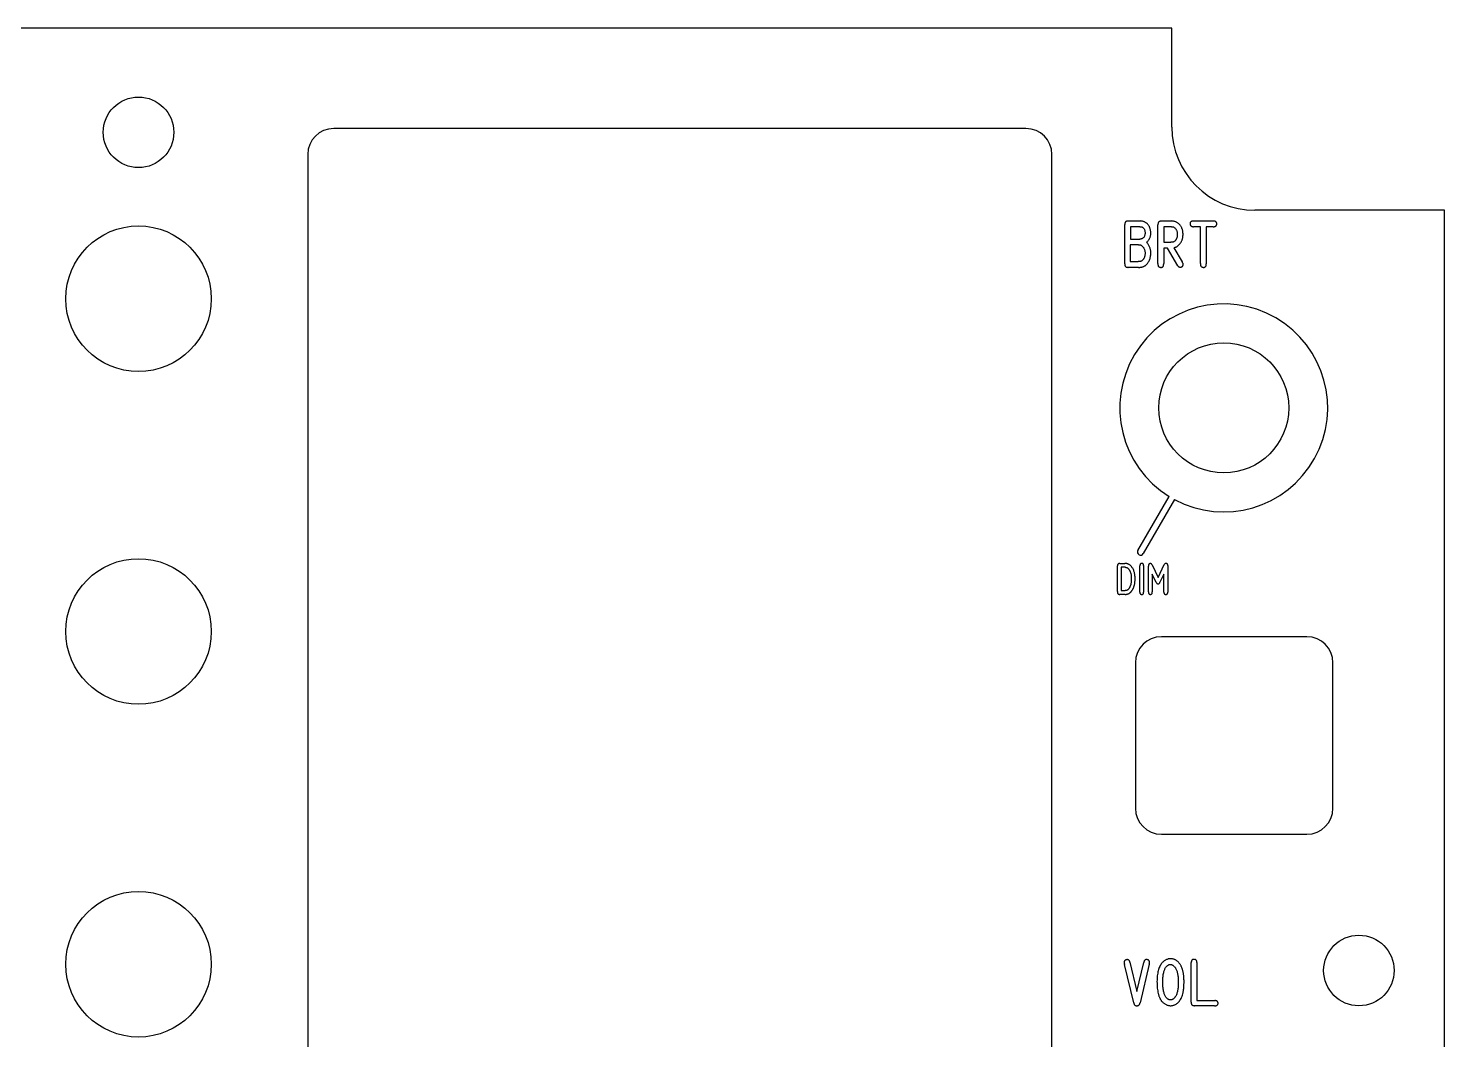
# Model space of a CAD drawing. Header units: inches. Extents: x -3.41 to 3.41, y 2.1 to 7.17.
# Drawn here: x 0 to 3.406, y 4.743 to 7.174 of the extents above; entities that cross this region are included whole.
import ezdxf

# ---------------------------------------------------------------- set-up
doc = ezdxf.new("R2010")
doc.units = ezdxf.units.IN
doc.header["$MEASUREMENT"] = 0

msp = doc.modelspace()

# ---------------------------------------------------------------- linework, layer by layer
at = {"color": 1, "linetype": 'Continuous', "lineweight": 25}
for p, q in [((2.75, 7.1744), (-2.75, 7.1744)), ((2.75, 6.9369), (2.75, 7.1744)), ((2.3993, 6.9336), (0.7345, 6.9336)), ((0.672, 6.8711), (0.672, 2.9677)), ((2.4618, 2.9677), (2.4618, 6.8711)), ((2.6453, 6.7113), (2.6743, 6.7113)), ((2.7263, 6.7113), (2.7484, 6.7113)), ((2.8031, 6.7113), (2.8499, 6.7113)), ((3.4062, 6.7369), (2.95, 6.7369)), ((3.4062, 2.6744), (3.4062, 6.7369)), ((2.6371, 6.6085), (2.6371, 6.7028)), ((2.6731, 6.6975), (2.6509, 6.6975)), ((2.6509, 6.6975), (2.6509, 6.6678)), ((2.7168, 6.6094), (2.7168, 6.7016)), ((2.7305, 6.6975), (2.7305, 6.66)), ((2.7489, 6.6975), (2.7305, 6.6975)), ((2.8191, 6.6975), (2.8024, 6.6975)), ((2.8191, 6.6091), (2.8191, 6.6975)), ((2.8329, 6.6975), (2.8329, 6.6082)), ((2.8495, 6.6975), (2.8329, 6.6975)), ((2.6703, 6.654), (2.65, 6.654)), ((2.65, 6.654), (2.65, 6.6135)), ((2.6509, 6.6678), (2.6733, 6.6678)), ((2.6901, 6.6603), (2.6894, 6.6602)), ((2.6902, 6.6603), (2.6901, 6.6603)), ((2.7305, 6.66), (2.7479, 6.66)), ((2.7305, 6.6463), (2.7305, 6.6088)), ((2.7397, 6.6463), (2.7305, 6.6463)), ((2.7645, 6.6036), (2.7397, 6.6463)), ((2.7564, 6.6473), (2.7551, 6.6469)), ((2.7551, 6.6469), (2.7747, 6.6129)), ((2.65, 6.6135), (2.6691, 6.6135)), ((2.7747, 6.6129), (2.7752, 6.6121)), ((2.6701, 6.5997), (2.6453, 6.5997)), ((2.6685, 5.9192), (2.7435, 6.0491)), ((2.7565, 6.0416), (2.6815, 5.9117)), ((2.6194, 5.8203), (2.6194, 5.8821)), ((2.6251, 5.8879), (2.6374, 5.8879)), ((2.6286, 5.8787), (2.6286, 5.8227)), ((2.6376, 5.8787), (2.6286, 5.8787)), ((2.6733, 5.8186), (2.6733, 5.8825)), ((2.6823, 5.8829), (2.6823, 5.8186)), ((2.6939, 5.8196), (2.6939, 5.8818)), ((2.7024, 5.8848), (2.7172, 5.8543)), ((2.7031, 5.8623), (2.7031, 5.8194)), ((2.7128, 5.842), (2.7031, 5.8623)), ((2.7172, 5.8543), (2.7318, 5.8853)), ((2.7311, 5.8623), (2.7216, 5.8426)), ((2.7311, 5.8191), (2.7311, 5.8623)), ((2.7403, 5.883), (2.7403, 5.8186)), ((2.6376, 5.8135), (2.6249, 5.8135)), ((2.6286, 5.8227), (2.6375, 5.8227)), ((3.075, 5.7119), (2.725, 5.7119)), ((2.6625, 5.6494), (2.6625, 5.2994)), ((3.1375, 5.2994), (3.1375, 5.6494)), ((2.725, 5.2369), (3.075, 5.2369)), ((2.6583, 4.8315), (2.6362, 4.9242)), ((2.6491, 4.9295), (2.6658, 4.859)), ((2.6658, 4.859), (2.6826, 4.929)), ((2.6957, 4.925), (2.6737, 4.832)), ((2.7471, 4.9378), (2.7471, 4.9378)), ((2.7968, 4.833), (2.7968, 4.9288)), ((2.8103, 4.9288), (2.8103, 4.8369)), ((2.8103, 4.8369), (2.8535, 4.8369)), ((2.8527, 4.8247), (2.8049, 4.8247))]:
    msp.add_line(p, q, dxfattribs=at)
for centre, radius in [((0.265, 6.9244), 0.0848), ((0.265, 6.5244), 0.175), ((2.875, 6.2619), 0.1563), ((0.265, 5.7244), 0.175), ((0.265, 4.9244), 0.175), ((3.2, 4.9094), 0.0848)]:
    msp.add_circle(centre, radius, dxfattribs=at)
for centre, radius, start, end in [((0.7345, 6.8711), 0.0625, 90, 180), ((2.3993, 6.8711), 0.0625, 0, 90), ((2.95, 6.9369), 0.2, 180, 270), ((2.875, 6.2619), 0.25, 241.7189, 238.2811), ((2.75, 6.0454), 0.0075, 149.1405, 150), ((2.75, 6.0454), 0.0075, 330, 330.8595), ((2.675, 5.9155), 0.0075, 150, 330), ((2.725, 5.6494), 0.0625, 90, 180), ((3.075, 5.6494), 0.0625, 0, 90), ((2.725, 5.2994), 0.0625, 180, 270), ((3.075, 5.2994), 0.0625, 270, 0)]:
    msp.add_arc(centre, radius, start, end, dxfattribs=at)
for points, knots in [([(2.6453, 6.7113), (2.6446, 6.7112), (2.6433, 6.7112), (2.6415, 6.7108), (2.64, 6.7102), (2.6389, 6.7093), (2.638, 6.7081), (2.6375, 6.7066), (2.6371, 6.7048), (2.6371, 6.7035), (2.6371, 6.7028)], [0, 0, 0, 0, 0.153418, 0.28694, 0.399948, 0.500488, 0.60033, 0.713654, 0.846476, 1, 1, 1, 1]), ([(2.6995, 6.6827), (2.6994, 6.6837), (2.6993, 6.6857), (2.699, 6.6886), (2.6984, 6.6914), (2.6976, 6.694), (2.6966, 6.6965), (2.6954, 6.6988), (2.6939, 6.701), (2.6923, 6.7031), (2.6905, 6.7049), (2.6885, 6.7065), (2.6865, 6.7079), (2.6843, 6.7091), (2.682, 6.71), (2.6795, 6.7107), (2.677, 6.7111), (2.6752, 6.7112), (2.6743, 6.7113)], [0, 0, 0, 0, 0.071163, 0.139888, 0.206201, 0.270907, 0.333896, 0.395916, 0.457578, 0.519949, 0.581539, 0.64133, 0.699496, 0.75794, 0.816356, 0.875859, 0.936805, 1, 1, 1, 1]), ([(2.7263, 6.7113), (2.7255, 6.7112), (2.7239, 6.7112), (2.7218, 6.7107), (2.72, 6.71), (2.7186, 6.709), (2.7176, 6.7076), (2.717, 6.7059), (2.7167, 6.7039), (2.7167, 6.7024), (2.7168, 6.7016)], [0, 0, 0, 0, 0.156431, 0.290091, 0.40676, 0.5099, 0.612128, 0.722875, 0.85092, 1, 1, 1, 1]), ([(2.7771, 6.679), (2.777, 6.6801), (2.777, 6.6824), (2.7765, 6.6858), (2.7759, 6.689), (2.7749, 6.692), (2.7738, 6.6949), (2.7724, 6.6975), (2.7709, 6.7), (2.769, 6.7023), (2.767, 6.7043), (2.7648, 6.7061), (2.7624, 6.7077), (2.7599, 6.7089), (2.7572, 6.71), (2.7544, 6.7106), (2.7515, 6.7111), (2.7495, 6.7112), (2.7484, 6.7113)], [0, 0, 0, 0, 0.073364, 0.143215, 0.210348, 0.275297, 0.338397, 0.400135, 0.461113, 0.521785, 0.581765, 0.640635, 0.698268, 0.75618, 0.814631, 0.874158, 0.93613, 1, 1, 1, 1]), ([(2.8031, 6.7113), (2.8023, 6.7112), (2.801, 6.7112), (2.7991, 6.7109), (2.7975, 6.7104), (2.7962, 6.7097), (2.7952, 6.7087), (2.7945, 6.7076), (2.7941, 6.7062), (2.794, 6.7052), (2.794, 6.7046)], [0, 0, 0, 0, 0.167323, 0.313121, 0.442287, 0.556528, 0.662167, 0.766597, 0.876726, 1, 1, 1, 1]), ([(2.8581, 6.7041), (2.858, 6.7047), (2.858, 6.7057), (2.8576, 6.7072), (2.8569, 6.7085), (2.856, 6.7095), (2.8548, 6.7103), (2.8534, 6.7108), (2.8517, 6.7112), (2.8505, 6.7112), (2.8499, 6.7113)], [0, 0, 0, 0, 0.135496, 0.255088, 0.36798, 0.476022, 0.587258, 0.709321, 0.845141, 1, 1, 1, 1]), ([(2.6731, 6.6975), (2.6737, 6.6975), (2.6746, 6.6975), (2.6759, 6.6974), (2.6771, 6.6972), (2.6783, 6.697), (2.6798, 6.6963), (2.6807, 6.6955), (2.6812, 6.695)], [0, 0, 0, 0, 0.175434, 0.326485, 0.459201, 0.570988, 0.779712, 1, 1, 1, 1]), ([(2.6812, 6.695), (2.6819, 6.6942), (2.6833, 6.6926), (2.6847, 6.6896), (2.6855, 6.6863), (2.6857, 6.6839), (2.6857, 6.6827)], [0, 0, 0, 0, 0.237393, 0.476907, 0.729232, 1, 1, 1, 1]), ([(2.6857, 6.6827), (2.6857, 6.6815), (2.6856, 6.6792), (2.6847, 6.676), (2.6834, 6.673), (2.682, 6.6714), (2.6814, 6.6706)], [0, 0, 0, 0, 0.272613, 0.524648, 0.762792, 1, 1, 1, 1]), ([(2.6902, 6.6603), (2.691, 6.6611), (2.6925, 6.6626), (2.6944, 6.6651), (2.696, 6.6678), (2.6973, 6.6705), (2.6983, 6.6734), (2.699, 6.6764), (2.6995, 6.6795), (2.6995, 6.6817), (2.6995, 6.6827)], [0, 0, 0, 0, 0.130448, 0.255249, 0.378267, 0.498696, 0.620432, 0.744204, 0.869703, 1, 1, 1, 1]), ([(2.7489, 6.6975), (2.7497, 6.6975), (2.7511, 6.6975), (2.753, 6.6972), (2.7546, 6.6967), (2.7555, 6.6961), (2.7559, 6.6958)], [0, 0, 0, 0, 0.315693, 0.564506, 0.780447, 1, 1, 1, 1]), ([(2.7559, 6.6958), (2.7565, 6.6953), (2.7576, 6.6945), (2.759, 6.6928), (2.7603, 6.6909), (2.7614, 6.6888), (2.7622, 6.6865), (2.7629, 6.684), (2.7632, 6.6814), (2.7633, 6.6797), (2.7633, 6.6788)], [0, 0, 0, 0, 0.10957, 0.222415, 0.338815, 0.463179, 0.592338, 0.724167, 0.859489, 1, 1, 1, 1]), ([(2.7564, 6.6473), (2.7572, 6.6475), (2.7586, 6.6479), (2.7607, 6.6489), (2.7628, 6.6499), (2.7646, 6.6513), (2.7664, 6.6528), (2.7681, 6.6545), (2.7697, 6.6563), (2.7712, 6.6584), (2.7725, 6.6606), (2.7737, 6.663), (2.7747, 6.6654), (2.7755, 6.6679), (2.7762, 6.6705), (2.7767, 6.6733), (2.7769, 6.6761), (2.777, 6.678), (2.7771, 6.679)], [0, 0, 0, 0, 0.056877, 0.113653, 0.169591, 0.225836, 0.283188, 0.342391, 0.402654, 0.465709, 0.529811, 0.594269, 0.658351, 0.723787, 0.790363, 0.858403, 0.928146, 1, 1, 1, 1]), ([(2.7633, 6.6788), (2.7633, 6.6781), (2.7632, 6.6766), (2.763, 6.6745), (2.7626, 6.6724), (2.762, 6.6704), (2.7612, 6.6685), (2.7603, 6.6668), (2.7592, 6.6651), (2.7584, 6.6642), (2.758, 6.6637)], [0, 0, 0, 0, 0.134755, 0.265779, 0.394316, 0.520715, 0.644887, 0.765328, 0.883503, 1, 1, 1, 1]), ([(2.794, 6.7046), (2.7941, 6.7041), (2.7941, 6.703), (2.7945, 6.7015), (2.7952, 6.7003), (2.7961, 6.6993), (2.7973, 6.6984), (2.7988, 6.6979), (2.8005, 6.6975), (2.8017, 6.6975), (2.8024, 6.6975)], [0, 0, 0, 0, 0.133678, 0.251666, 0.363043, 0.470938, 0.583364, 0.705585, 0.843366, 1, 1, 1, 1]), ([(2.8495, 6.6975), (2.8502, 6.6975), (2.8514, 6.6975), (2.8532, 6.6979), (2.8547, 6.6984), (2.8559, 6.6991), (2.8569, 6.7001), (2.8576, 6.7012), (2.858, 6.7026), (2.858, 6.7036), (2.8581, 6.7041)], [0, 0, 0, 0, 0.162898, 0.306747, 0.431731, 0.546375, 0.653434, 0.760997, 0.873616, 1, 1, 1, 1]), ([(2.6703, 6.654), (2.6711, 6.654), (2.6726, 6.654), (2.6747, 6.6536), (2.6766, 6.6529), (2.6776, 6.6521), (2.6782, 6.6517)], [0, 0, 0, 0, 0.291508, 0.531713, 0.755971, 1, 1, 1, 1]), ([(2.6814, 6.6706), (2.6809, 6.6701), (2.68, 6.6692), (2.6785, 6.6685), (2.6772, 6.6681), (2.6761, 6.6679), (2.6748, 6.6678), (2.6738, 6.6678), (2.6733, 6.6678)], [0, 0, 0, 0, 0.226234, 0.43689, 0.548505, 0.679826, 0.829202, 1, 1, 1, 1]), ([(2.6782, 6.6517), (2.6787, 6.6512), (2.6799, 6.6502), (2.6813, 6.6484), (2.6826, 6.6463), (2.6837, 6.6441), (2.6846, 6.6416), (2.6852, 6.6391), (2.6856, 6.6364), (2.6857, 6.6346), (2.6857, 6.6337)], [0, 0, 0, 0, 0.110985, 0.225017, 0.343859, 0.469068, 0.598464, 0.729299, 0.863442, 1, 1, 1, 1]), ([(2.6995, 6.634), (2.6995, 6.6353), (2.6994, 6.6377), (2.699, 6.6412), (2.6983, 6.6446), (2.6972, 6.6478), (2.6958, 6.6509), (2.694, 6.654), (2.6919, 6.6572), (2.6903, 6.6592), (2.6894, 6.6602)], [0, 0, 0, 0, 0.1284444, 0.2518473, 0.3711204, 0.4875672, 0.6051358, 0.72917, 0.8605817, 1, 1, 1, 1]), ([(2.758, 6.6637), (2.7574, 6.6631), (2.7562, 6.6619), (2.7544, 6.6609), (2.7528, 6.6604), (2.7513, 6.6602), (2.7497, 6.6601), (2.7485, 6.6601), (2.7479, 6.66)], [0, 0, 0, 0, 0.230509, 0.443768, 0.55582, 0.68667, 0.83376, 1, 1, 1, 1]), ([(2.6371, 6.6085), (2.6371, 6.6078), (2.6371, 6.6064), (2.6373, 6.6044), (2.6378, 6.6028), (2.6387, 6.6016), (2.6399, 6.6007), (2.6414, 6.6001), (2.6433, 6.5998), (2.6446, 6.5997), (2.6453, 6.5997)], [0, 0, 0, 0, 0.158927, 0.292508, 0.407271, 0.50605, 0.604069, 0.715862, 0.847228, 1, 1, 1, 1]), ([(2.6804, 6.6178), (2.68, 6.6174), (2.6794, 6.6167), (2.6783, 6.6157), (2.6772, 6.615), (2.6759, 6.6144), (2.6745, 6.614), (2.6729, 6.6137), (2.6711, 6.6135), (2.6698, 6.6135), (2.6691, 6.6135)], [0, 0, 0, 0, 0.119314, 0.231886, 0.340904, 0.448294, 0.563467, 0.691452, 0.837305, 1, 1, 1, 1]), ([(2.6857, 6.6337), (2.6857, 6.6329), (2.6857, 6.6314), (2.6854, 6.6292), (2.685, 6.627), (2.6844, 6.625), (2.6837, 6.623), (2.6827, 6.6212), (2.6816, 6.6194), (2.6808, 6.6183), (2.6804, 6.6178)], [0, 0, 0, 0, 0.136018, 0.267184, 0.394062, 0.517734, 0.639189, 0.759476, 0.879672, 1, 1, 1, 1]), ([(2.6876, 6.6052), (2.6885, 6.606), (2.6903, 6.6076), (2.6926, 6.6105), (2.6946, 6.6137), (2.6963, 6.6173), (2.6977, 6.6212), (2.6987, 6.6253), (2.6993, 6.6296), (2.6994, 6.6325), (2.6995, 6.634)], [0, 0, 0, 0, 0.1114673, 0.2251093, 0.3437232, 0.4668182, 0.5941811, 0.7247578, 0.8595468, 1, 1, 1, 1]), ([(2.7168, 6.6094), (2.7168, 6.6089), (2.7168, 6.6079), (2.7168, 6.6065), (2.7168, 6.6054), (2.7169, 6.6043), (2.7172, 6.6032), (2.7177, 6.6026), (2.7179, 6.6022)], [0, 0, 0, 0, 0.2254367, 0.4101036, 0.5560147, 0.6601259, 0.8283186, 1, 1, 1, 1]), ([(2.7236, 6.5997), (2.7242, 6.5997), (2.7253, 6.5997), (2.7268, 6.6001), (2.728, 6.6008), (2.729, 6.6017), (2.7297, 6.603), (2.7302, 6.6046), (2.7305, 6.6066), (2.7305, 6.608), (2.7305, 6.6088)], [0, 0, 0, 0, 0.130208, 0.245678, 0.347246, 0.445679, 0.551514, 0.676036, 0.825967, 1, 1, 1, 1]), ([(2.7774, 6.607), (2.7774, 6.6073), (2.7774, 6.608), (2.7772, 6.6089), (2.7768, 6.6095), (2.7764, 6.6102), (2.7759, 6.6111), (2.7755, 6.6118), (2.7752, 6.6121)], [0, 0, 0, 0, 0.194991, 0.357306, 0.455808, 0.594531, 0.77683, 1, 1, 1, 1]), ([(2.8191, 6.6091), (2.8191, 6.6085), (2.8191, 6.6076), (2.8192, 6.6063), (2.8192, 6.6052), (2.8194, 6.6042), (2.8197, 6.6031), (2.8202, 6.6024), (2.8205, 6.6021)], [0, 0, 0, 0, 0.216061, 0.395686, 0.53897, 0.649918, 0.827594, 1, 1, 1, 1]), ([(2.8261, 6.5997), (2.8267, 6.5997), (2.8277, 6.5997), (2.8292, 6.6), (2.8304, 6.6007), (2.8314, 6.6017), (2.8321, 6.6029), (2.8326, 6.6044), (2.8329, 6.6062), (2.8329, 6.6075), (2.8329, 6.6082)], [0, 0, 0, 0, 0.130347, 0.244669, 0.350952, 0.455284, 0.568005, 0.693429, 0.835176, 1, 1, 1, 1]), ([(2.6701, 6.5997), (2.671, 6.5997), (2.6728, 6.5998), (2.6752, 6.6), (2.6775, 6.6004), (2.6797, 6.601), (2.6817, 6.6017), (2.6837, 6.6026), (2.6857, 6.6038), (2.6869, 6.6047), (2.6876, 6.6052)], [0, 0, 0, 0, 0.14329, 0.277649, 0.401785, 0.51747, 0.630937, 0.748935, 0.87129, 1, 1, 1, 1]), ([(2.7179, 6.6022), (2.7183, 6.6018), (2.719, 6.6011), (2.7203, 6.6003), (2.7219, 6.5998), (2.723, 6.5998), (2.7236, 6.5997)], [0, 0, 0, 0, 0.237756, 0.478138, 0.726722, 1, 1, 1, 1]), ([(2.7645, 6.6036), (2.7648, 6.6031), (2.7655, 6.6021), (2.7668, 6.6009), (2.7685, 6.6004), (2.7697, 6.6003), (2.7703, 6.6003)], [0, 0, 0, 0, 0.274637, 0.498417, 0.721247, 1, 1, 1, 1]), ([(2.7703, 6.6003), (2.7708, 6.6003), (2.7718, 6.6004), (2.7731, 6.6007), (2.7743, 6.6013), (2.7754, 6.602), (2.7763, 6.603), (2.7769, 6.6042), (2.7773, 6.6055), (2.7774, 6.6065), (2.7774, 6.607)], [0, 0, 0, 0, 0.136422, 0.260765, 0.383439, 0.501594, 0.620065, 0.737842, 0.863378, 1, 1, 1, 1]), ([(2.8205, 6.6021), (2.8208, 6.6017), (2.8216, 6.601), (2.8229, 6.6003), (2.8245, 6.5998), (2.8256, 6.5998), (2.8261, 6.5997)], [0, 0, 0, 0, 0.240761, 0.479221, 0.728437, 1, 1, 1, 1]), ([(2.6251, 5.8879), (2.6247, 5.8879), (2.6238, 5.8878), (2.6226, 5.8876), (2.6215, 5.8872), (2.6207, 5.8865), (2.62, 5.8857), (2.6196, 5.8846), (2.6194, 5.8834), (2.6194, 5.8825), (2.6194, 5.8821)], [0, 0, 0, 0, 0.146966, 0.277349, 0.394191, 0.502286, 0.610704, 0.725311, 0.853388, 1, 1, 1, 1]), ([(2.6528, 5.8807), (2.6523, 5.8812), (2.6513, 5.8824), (2.6495, 5.8838), (2.6478, 5.8851), (2.6459, 5.8861), (2.6439, 5.8869), (2.6418, 5.8875), (2.6396, 5.8878), (2.6381, 5.8878), (2.6374, 5.8879)], [0, 0, 0, 0, 0.131355, 0.257737, 0.38112, 0.501983, 0.622794, 0.744731, 0.870275, 1, 1, 1, 1]), ([(2.6376, 5.8787), (2.6379, 5.8787), (2.6386, 5.8787), (2.6395, 5.8786), (2.6403, 5.8785), (2.6412, 5.8783), (2.6423, 5.878), (2.643, 5.8775), (2.6434, 5.8772)], [0, 0, 0, 0, 0.166508, 0.311436, 0.443937, 0.556954, 0.772531, 1, 1, 1, 1]), ([(2.6434, 5.8772), (2.6438, 5.8769), (2.6447, 5.8763), (2.6458, 5.875), (2.6469, 5.8736), (2.6479, 5.872), (2.6489, 5.8703), (2.6498, 5.8684), (2.6506, 5.8664), (2.651, 5.865), (2.6512, 5.8643)], [0, 0, 0, 0, 0.100545, 0.207439, 0.324145, 0.450201, 0.58314, 0.718375, 0.856938, 1, 1, 1, 1]), ([(2.6512, 5.8643), (2.6515, 5.8634), (2.652, 5.8617), (2.6523, 5.8597), (2.6524, 5.8583), (2.6524, 5.8575), (2.6525, 5.8566), (2.6525, 5.8555), (2.6525, 5.8543), (2.6525, 5.8529), (2.6525, 5.8514), (2.6525, 5.8504), (2.6525, 5.8499)], [0, 0, 0, 0, 0.1934218, 0.369247, 0.4158161, 0.4712142, 0.5365508, 0.6106839, 0.6936392, 0.7865474, 0.8882968, 1, 1, 1, 1]), ([(2.6617, 5.8511), (2.6617, 5.8527), (2.6617, 5.8557), (2.6612, 5.86), (2.6606, 5.8641), (2.6597, 5.8679), (2.6584, 5.8714), (2.6569, 5.8747), (2.655, 5.8778), (2.6535, 5.8797), (2.6528, 5.8807)], [0, 0, 0, 0, 0.14806, 0.286938, 0.417196, 0.53918, 0.655973, 0.770984, 0.885171, 1, 1, 1, 1]), ([(2.6779, 5.8879), (2.6775, 5.8879), (2.6768, 5.8879), (2.6759, 5.8877), (2.675, 5.8873), (2.6744, 5.8867), (2.6738, 5.8859), (2.6735, 5.8849), (2.6733, 5.8838), (2.6733, 5.883), (2.6733, 5.8825)], [0, 0, 0, 0, 0.133193, 0.251302, 0.359721, 0.466654, 0.576878, 0.69945, 0.840923, 1, 1, 1, 1]), ([(2.6823, 5.8829), (2.6823, 5.8833), (2.6823, 5.884), (2.6821, 5.8851), (2.6817, 5.886), (2.6812, 5.8867), (2.6806, 5.8873), (2.6798, 5.8876), (2.6789, 5.8879), (2.6782, 5.8879), (2.6779, 5.8879)], [0, 0, 0, 0, 0.15643, 0.293263, 0.41466, 0.52624, 0.631691, 0.743212, 0.863665, 1, 1, 1, 1]), ([(2.6987, 5.8876), (2.6983, 5.8876), (2.6976, 5.8876), (2.6965, 5.8874), (2.6957, 5.8869), (2.695, 5.8864), (2.6945, 5.8855), (2.6941, 5.8845), (2.6939, 5.8832), (2.6939, 5.8823), (2.6939, 5.8818)], [0, 0, 0, 0, 0.136506, 0.255796, 0.361241, 0.461743, 0.567574, 0.690491, 0.832217, 1, 1, 1, 1]), ([(2.7024, 5.8848), (2.7023, 5.8851), (2.7021, 5.8856), (2.7017, 5.8862), (2.7013, 5.8867), (2.7008, 5.8872), (2.6999, 5.8876), (2.6991, 5.8876), (2.6987, 5.8876)], [0, 0, 0, 0, 0.166172, 0.312316, 0.436323, 0.54362, 0.750123, 1, 1, 1, 1]), ([(2.7358, 5.8879), (2.7354, 5.8879), (2.7346, 5.8879), (2.7334, 5.8874), (2.7324, 5.8865), (2.732, 5.8857), (2.7318, 5.8853)], [0, 0, 0, 0, 0.252116, 0.48342, 0.723785, 1, 1, 1, 1]), ([(2.7403, 5.883), (2.7403, 5.8834), (2.7403, 5.8842), (2.7401, 5.8853), (2.7398, 5.8862), (2.7394, 5.8869), (2.7387, 5.8873), (2.7379, 5.8877), (2.7369, 5.8879), (2.7362, 5.8879), (2.7358, 5.8879)], [0, 0, 0, 0, 0.163551, 0.300688, 0.41853, 0.518921, 0.616714, 0.724886, 0.852172, 1, 1, 1, 1]), ([(2.6459, 5.8265), (2.6456, 5.8262), (2.6451, 5.8255), (2.6443, 5.8247), (2.6433, 5.824), (2.6424, 5.8235), (2.6413, 5.8231), (2.6402, 5.8229), (2.6389, 5.8227), (2.6379, 5.8227), (2.6375, 5.8227)], [0, 0, 0, 0, 0.134918, 0.258714, 0.374432, 0.484082, 0.597471, 0.718818, 0.85324, 1, 1, 1, 1]), ([(2.6376, 5.8135), (2.6381, 5.8135), (2.6392, 5.8135), (2.6408, 5.8137), (2.6423, 5.814), (2.6438, 5.8144), (2.6452, 5.8149), (2.6465, 5.8155), (2.6478, 5.8163), (2.6491, 5.8171), (2.6503, 5.8181), (2.6514, 5.8192), (2.6525, 5.8204), (2.6536, 5.8218), (2.6546, 5.8233), (2.6556, 5.8249), (2.6566, 5.8266), (2.6572, 5.8278), (2.6575, 5.8284)], [0, 0, 0, 0, 0.061882, 0.121505, 0.179847, 0.236736, 0.293352, 0.349915, 0.405975, 0.462565, 0.52075, 0.580794, 0.643037, 0.708282, 0.77623, 0.847251, 0.921878, 1, 1, 1, 1]), ([(2.6521, 5.841), (2.6519, 5.8403), (2.6517, 5.8389), (2.6511, 5.8369), (2.6505, 5.8349), (2.6498, 5.8331), (2.649, 5.8313), (2.6481, 5.8296), (2.647, 5.828), (2.6463, 5.827), (2.6459, 5.8265)], [0, 0, 0, 0, 0.135114, 0.266675, 0.395077, 0.519797, 0.643182, 0.763382, 0.881938, 1, 1, 1, 1]), ([(2.6525, 5.8499), (2.6525, 5.8492), (2.6525, 5.848), (2.6525, 5.8464), (2.6525, 5.8451), (2.6525, 5.8439), (2.6524, 5.8426), (2.6522, 5.8415), (2.6521, 5.841)], [0, 0, 0, 0, 0.2237443, 0.4056502, 0.5475485, 0.6458451, 0.8121871, 1, 1, 1, 1]), ([(2.6575, 5.8284), (2.6578, 5.8293), (2.6586, 5.831), (2.6595, 5.8335), (2.6602, 5.8361), (2.6608, 5.8387), (2.6612, 5.8414), (2.6615, 5.8444), (2.6617, 5.8477), (2.6617, 5.8499), (2.6617, 5.8511)], [0, 0, 0, 0, 0.119265, 0.235758, 0.350786, 0.463248, 0.58081, 0.70929, 0.848488, 1, 1, 1, 1]), ([(2.7128, 5.842), (2.713, 5.8418), (2.7132, 5.8412), (2.7137, 5.8405), (2.7141, 5.84), (2.7145, 5.8396), (2.715, 5.8394), (2.7156, 5.8392), (2.7163, 5.8391), (2.7168, 5.8391), (2.7171, 5.8392)], [0, 0, 0, 0, 0.171013, 0.317283, 0.436062, 0.531998, 0.623506, 0.728369, 0.853079, 1, 1, 1, 1]), ([(2.7171, 5.8392), (2.7173, 5.8391), (2.7179, 5.8391), (2.7186, 5.8393), (2.7192, 5.8395), (2.7198, 5.8398), (2.7202, 5.8403), (2.7207, 5.8409), (2.7212, 5.8417), (2.7215, 5.8423), (2.7216, 5.8426)], [0, 0, 0, 0, 0.132364, 0.250538, 0.354754, 0.449102, 0.550036, 0.675667, 0.824754, 1, 1, 1, 1]), ([(2.6194, 5.8203), (2.6194, 5.8197), (2.6194, 5.8186), (2.6195, 5.8171), (2.6198, 5.8159), (2.6203, 5.8149), (2.6211, 5.8143), (2.6221, 5.8138), (2.6234, 5.8136), (2.6244, 5.8135), (2.6249, 5.8135)], [0, 0, 0, 0, 0.171721, 0.315401, 0.431549, 0.528329, 0.620886, 0.725211, 0.850495, 1, 1, 1, 1]), ([(2.6733, 5.8186), (2.6733, 5.8184), (2.6733, 5.8179), (2.6733, 5.8172), (2.6734, 5.8166), (2.6735, 5.8161), (2.6736, 5.8155), (2.6739, 5.8152), (2.674, 5.8151)], [0, 0, 0, 0, 0.210952, 0.39434, 0.543331, 0.658159, 0.837608, 1, 1, 1, 1]), ([(2.674, 5.8151), (2.6743, 5.8148), (2.6748, 5.8144), (2.6757, 5.8138), (2.6768, 5.8136), (2.6775, 5.8135), (2.6779, 5.8135)], [0, 0, 0, 0, 0.250728, 0.496964, 0.740938, 1, 1, 1, 1]), ([(2.6779, 5.8135), (2.6782, 5.8135), (2.6789, 5.8135), (2.6798, 5.8137), (2.6806, 5.8141), (2.6812, 5.8147), (2.6817, 5.8154), (2.6821, 5.8164), (2.6823, 5.8174), (2.6823, 5.8182), (2.6823, 5.8186)], [0, 0, 0, 0, 0.134442, 0.253223, 0.363196, 0.468549, 0.580293, 0.703865, 0.842851, 1, 1, 1, 1]), ([(2.6939, 5.8196), (2.6939, 5.8191), (2.6939, 5.8181), (2.6941, 5.8168), (2.6944, 5.8158), (2.6949, 5.8149), (2.6955, 5.8143), (2.6963, 5.8138), (2.6973, 5.8136), (2.6979, 5.8135), (2.6983, 5.8135)], [0, 0, 0, 0, 0.176301, 0.328264, 0.456017, 0.566227, 0.665859, 0.76863, 0.877536, 1, 1, 1, 1]), ([(2.6983, 5.8135), (2.6987, 5.8135), (2.6994, 5.8135), (2.7004, 5.8138), (2.7013, 5.8142), (2.702, 5.8149), (2.7025, 5.8157), (2.7029, 5.8168), (2.7031, 5.818), (2.7031, 5.8189), (2.7031, 5.8194)], [0, 0, 0, 0, 0.1310011, 0.2485919, 0.3549698, 0.4606265, 0.572607, 0.6973632, 0.8376829, 1, 1, 1, 1]), ([(2.7311, 5.8191), (2.7311, 5.8187), (2.7311, 5.8179), (2.7312, 5.8168), (2.7313, 5.8161), (2.7315, 5.8157), (2.7316, 5.8155)], [0, 0, 0, 0, 0.376126, 0.636091, 0.829188, 1, 1, 1, 1]), ([(2.7316, 5.8155), (2.7318, 5.8152), (2.7323, 5.8146), (2.7332, 5.814), (2.7344, 5.8136), (2.7353, 5.8136), (2.7357, 5.8135)], [0, 0, 0, 0, 0.224856, 0.45371, 0.708181, 1, 1, 1, 1]), ([(2.7357, 5.8135), (2.7361, 5.8135), (2.7368, 5.8135), (2.7377, 5.8138), (2.7385, 5.8142), (2.7392, 5.8148), (2.7397, 5.8155), (2.74, 5.8164), (2.7403, 5.8174), (2.7403, 5.8182), (2.7403, 5.8186)], [0, 0, 0, 0, 0.136173, 0.2575582, 0.3699256, 0.4793867, 0.590234, 0.7103194, 0.8472534, 1, 1, 1, 1]), ([(2.6425, 4.9356), (2.6421, 4.9355), (2.6411, 4.9355), (2.6397, 4.9351), (2.6385, 4.9346), (2.6374, 4.9337), (2.6365, 4.9328), (2.6359, 4.9317), (2.6355, 4.9305), (2.6354, 4.9296), (2.6353, 4.9292)], [0, 0, 0, 0, 0.139424, 0.2691, 0.394289, 0.519396, 0.641679, 0.76105, 0.87614, 1, 1, 1, 1]), ([(2.6353, 4.9292), (2.6354, 4.9289), (2.6354, 4.9282), (2.6355, 4.9272), (2.6358, 4.9258), (2.636, 4.9248), (2.6362, 4.9242)], [0, 0, 0, 0, 0.185563, 0.381829, 0.638116, 1, 1, 1, 1]), ([(2.6491, 4.9295), (2.649, 4.93), (2.6487, 4.9309), (2.6483, 4.9322), (2.6476, 4.9333), (2.6469, 4.9341), (2.646, 4.9348), (2.6449, 4.9353), (2.6438, 4.9355), (2.643, 4.9356), (2.6425, 4.9356)], [0, 0, 0, 0, 0.151509, 0.288956, 0.412923, 0.529919, 0.640935, 0.752417, 0.871501, 1, 1, 1, 1]), ([(2.6897, 4.9357), (2.6892, 4.9357), (2.6883, 4.9357), (2.687, 4.9354), (2.6859, 4.9349), (2.685, 4.9342), (2.6841, 4.9332), (2.6835, 4.932), (2.6829, 4.9306), (2.6827, 4.9296), (2.6826, 4.929)], [0, 0, 0, 0, 0.128241, 0.245954, 0.357524, 0.468071, 0.584317, 0.70805, 0.84742, 1, 1, 1, 1]), ([(2.6965, 4.9292), (2.6965, 4.9297), (2.6964, 4.9305), (2.696, 4.9318), (2.6954, 4.9329), (2.6946, 4.9339), (2.6935, 4.9347), (2.6924, 4.9353), (2.691, 4.9356), (2.6901, 4.9357), (2.6897, 4.9357)], [0, 0, 0, 0, 0.1295338, 0.2502753, 0.3706876, 0.4929312, 0.615779, 0.7392068, 0.8658916, 1, 1, 1, 1]), ([(2.6957, 4.925), (2.6958, 4.9255), (2.696, 4.9263), (2.6963, 4.9275), (2.6964, 4.9284), (2.6965, 4.929), (2.6965, 4.9292)], [0, 0, 0, 0, 0.344721, 0.622099, 0.840691, 1, 1, 1, 1]), ([(2.726, 4.9271), (2.7251, 4.9258), (2.7232, 4.9232), (2.7209, 4.9188), (2.7189, 4.914), (2.7173, 4.9086), (2.716, 4.9029), (2.7151, 4.8966), (2.7145, 4.8899), (2.7144, 4.8853), (2.7144, 4.8829)], [0, 0, 0, 0, 0.102219, 0.208329, 0.320506, 0.439869, 0.566443, 0.701845, 0.846192, 1, 1, 1, 1]), ([(2.7471, 4.9378), (2.7461, 4.9378), (2.7443, 4.9377), (2.7415, 4.9371), (2.7386, 4.9361), (2.7358, 4.9349), (2.7331, 4.9333), (2.7305, 4.9315), (2.7281, 4.9295), (2.7267, 4.9279), (2.726, 4.9271)], [0, 0, 0, 0, 0.1143136, 0.2314881, 0.3543964, 0.4823192, 0.6134328, 0.7431687, 0.8706185, 1, 1, 1, 1]), ([(2.7282, 4.882), (2.7282, 4.8839), (2.7283, 4.8875), (2.7286, 4.8927), (2.7292, 4.8977), (2.73, 4.9023), (2.7309, 4.9065), (2.7321, 4.9102), (2.7335, 4.9136), (2.7346, 4.9156), (2.7352, 4.9165)], [0, 0, 0, 0, 0.156211, 0.303827, 0.443233, 0.574749, 0.696663, 0.807526, 0.908722, 1, 1, 1, 1]), ([(2.7352, 4.9165), (2.7355, 4.917), (2.7363, 4.918), (2.7376, 4.9194), (2.7391, 4.9207), (2.7407, 4.9218), (2.7423, 4.9228), (2.744, 4.9235), (2.7455, 4.9239), (2.7466, 4.924), (2.7471, 4.924)], [0, 0, 0, 0, 0.1318055, 0.2624715, 0.3969499, 0.5331472, 0.6650472, 0.7843574, 0.8961663, 0.9992987, 0.9992987, 0.9992987, 0.9992987]), ([(2.7653, 4.93), (2.7646, 4.9306), (2.7633, 4.9318), (2.7612, 4.9333), (2.7589, 4.9347), (2.7566, 4.9358), (2.7542, 4.9367), (2.7518, 4.9373), (2.7495, 4.9377), (2.7479, 4.9378), (2.7471, 4.9378)], [0, 0, 0, 0, 0.130876, 0.260556, 0.38899, 0.517625, 0.644263, 0.765751, 0.88355, 1, 1, 1, 1]), ([(2.7471, 4.924), (2.7476, 4.924), (2.7488, 4.9239), (2.7504, 4.9234), (2.7521, 4.9226), (2.7537, 4.9215), (2.7553, 4.9202), (2.7568, 4.9186), (2.7581, 4.9169), (2.7589, 4.9156), (2.7593, 4.915)], [0.0007929, 0.0007929, 0.0007929, 0.0007929, 0.1042616, 0.2124621, 0.3278437, 0.4523188, 0.5834669, 0.7162747, 0.8564578, 1, 1, 1, 1]), ([(2.7593, 4.915), (2.7598, 4.914), (2.7609, 4.9119), (2.7621, 4.9085), (2.7632, 4.9048), (2.7641, 4.9008), (2.7647, 4.8964), (2.7653, 4.8918), (2.7655, 4.8868), (2.7656, 4.8833), (2.7656, 4.8815)], [0, 0, 0, 0, 0.097908, 0.202043, 0.313782, 0.433877, 0.561812, 0.6989, 0.84461, 1, 1, 1, 1]), ([(2.7794, 4.881), (2.7794, 4.8825), (2.7794, 4.8853), (2.7792, 4.8895), (2.7789, 4.8935), (2.7786, 4.8973), (2.7781, 4.901), (2.7775, 4.9044), (2.7768, 4.9077), (2.776, 4.9108), (2.7751, 4.9138), (2.774, 4.9166), (2.7729, 4.9192), (2.7716, 4.9217), (2.7702, 4.924), (2.7687, 4.9262), (2.7671, 4.9282), (2.7659, 4.9294), (2.7653, 4.93)], [0, 0, 0, 0, 0.083413, 0.163163, 0.23979, 0.313333, 0.383455, 0.450723, 0.514706, 0.575958, 0.634727, 0.691619, 0.746197, 0.799462, 0.851197, 0.901724, 0.951151, 1, 1, 1, 1]), ([(2.8035, 4.9363), (2.803, 4.9362), (2.802, 4.9362), (2.8006, 4.9359), (2.7995, 4.9353), (2.7985, 4.9345), (2.7978, 4.9334), (2.7972, 4.9321), (2.7969, 4.9305), (2.7968, 4.9294), (2.7968, 4.9288)], [0, 0, 0, 0, 0.135059, 0.254091, 0.36712, 0.474721, 0.586884, 0.707747, 0.84573, 1, 1, 1, 1]), ([(2.8103, 4.9288), (2.8103, 4.9294), (2.8102, 4.9305), (2.8099, 4.9321), (2.8094, 4.9334), (2.8086, 4.9345), (2.8076, 4.9353), (2.8065, 4.9359), (2.8051, 4.9362), (2.8041, 4.9362), (2.8035, 4.9363)], [0, 0, 0, 0, 0.154804, 0.291443, 0.411507, 0.52412, 0.63101, 0.741425, 0.863746, 1, 1, 1, 1]), ([(2.7144, 4.8829), (2.7144, 4.8802), (2.7145, 4.8749), (2.7151, 4.8674), (2.716, 4.8604), (2.7171, 4.855), (2.7181, 4.8509), (2.719, 4.8481), (2.72, 4.8455), (2.721, 4.8431), (2.7222, 4.8408), (2.7234, 4.8388), (2.7247, 4.8368), (2.7257, 4.8357), (2.7262, 4.8351)], [0, 0, 0, 0, 0.1628441, 0.3139743, 0.4538927, 0.5834971, 0.6444266, 0.7021785, 0.7578146, 0.8105921, 0.86093, 0.9092308, 0.9553366, 1, 1, 1, 1]), ([(2.736, 4.8454), (2.7354, 4.8463), (2.7341, 4.8483), (2.7325, 4.8517), (2.7312, 4.8556), (2.7301, 4.86), (2.7293, 4.8649), (2.7286, 4.8702), (2.7283, 4.876), (2.7282, 4.88), (2.7282, 4.882)], [0, 0, 0, 0, 0.088781, 0.186589, 0.295034, 0.414691, 0.545476, 0.686048, 0.837416, 1, 1, 1, 1]), ([(2.7656, 4.8815), (2.7656, 4.8796), (2.7656, 4.8759), (2.7652, 4.8706), (2.7648, 4.8656), (2.764, 4.8611), (2.7631, 4.8569), (2.7619, 4.8531), (2.7605, 4.8496), (2.7594, 4.8476), (2.7588, 4.8466)], [0, 0, 0, 0, 0.158896, 0.307257, 0.445314, 0.574248, 0.692976, 0.803053, 0.905436, 1, 1, 1, 1]), ([(2.7666, 4.8338), (2.7677, 4.8351), (2.7698, 4.8378), (2.7725, 4.8424), (2.7747, 4.8475), (2.7761, 4.852), (2.7771, 4.8559), (2.7777, 4.8591), (2.7783, 4.8624), (2.7786, 4.8658), (2.779, 4.8694), (2.7792, 4.8731), (2.7793, 4.877), (2.7794, 4.8797), (2.7794, 4.881)], [0, 0, 0, 0, 0.1014364, 0.2067284, 0.3169131, 0.4330992, 0.494072, 0.5579372, 0.6243196, 0.6937271, 0.7658751, 0.8407717, 0.9189458, 1, 1, 1, 1]), ([(2.7469, 4.8385), (2.7464, 4.8385), (2.7454, 4.8386), (2.744, 4.839), (2.7426, 4.8395), (2.7412, 4.8403), (2.7398, 4.8413), (2.7385, 4.8425), (2.7372, 4.8438), (2.7364, 4.8448), (2.736, 4.8454)], [0, 0, 0, 0, 0.111403, 0.222048, 0.337141, 0.455069, 0.578673, 0.709987, 0.850124, 1, 1, 1, 1]), ([(2.7588, 4.8466), (2.7585, 4.846), (2.7577, 4.8449), (2.7564, 4.8433), (2.755, 4.842), (2.7534, 4.8408), (2.7518, 4.8398), (2.7502, 4.8391), (2.7485, 4.8386), (2.7474, 4.8385), (2.7469, 4.8385)], [0, 0, 0, 0, 0.136847, 0.271521, 0.403548, 0.535664, 0.663711, 0.782858, 0.893892, 1, 1, 1, 1]), ([(2.8575, 4.8365), (2.8573, 4.8366), (2.8568, 4.8367), (2.8559, 4.8369), (2.8548, 4.8369), (2.854, 4.8369), (2.8535, 4.8369)], [0, 0, 0, 0, 0.175064, 0.398177, 0.672567, 1, 1, 1, 1]), ([(2.6583, 4.8315), (2.6585, 4.8309), (2.6588, 4.8298), (2.6594, 4.8283), (2.66, 4.827), (2.6609, 4.8261), (2.6618, 4.8254), (2.6631, 4.825), (2.6645, 4.8247), (2.6655, 4.8247), (2.666, 4.8247)], [0, 0, 0, 0, 0.1628413, 0.3042069, 0.4235488, 0.5268209, 0.6271275, 0.735533, 0.860369, 1, 1, 1, 1]), ([(2.666, 4.8247), (2.6665, 4.8247), (2.6675, 4.8248), (2.6689, 4.825), (2.6701, 4.8255), (2.6711, 4.8262), (2.6719, 4.8272), (2.6726, 4.8285), (2.6732, 4.8301), (2.6736, 4.8313), (2.6737, 4.832)], [0, 0, 0, 0, 0.13145, 0.248161, 0.352956, 0.450275, 0.555091, 0.679043, 0.827246, 1, 1, 1, 1]), ([(2.7262, 4.8351), (2.7269, 4.8343), (2.7284, 4.8328), (2.7309, 4.8308), (2.7335, 4.829), (2.7362, 4.8275), (2.739, 4.8263), (2.7419, 4.8255), (2.7446, 4.8248), (2.7465, 4.8248), (2.7474, 4.8247)], [0, 0, 0, 0, 0.133559, 0.263432, 0.393149, 0.521957, 0.648192, 0.769572, 0.885793, 1, 1, 1, 1]), ([(2.7474, 4.8247), (2.7483, 4.8248), (2.75, 4.8248), (2.7526, 4.8254), (2.7551, 4.8261), (2.7577, 4.8272), (2.7602, 4.8285), (2.7625, 4.83), (2.7647, 4.8318), (2.766, 4.8331), (2.7666, 4.8338)], [0, 0, 0, 0, 0.117027, 0.235893, 0.35871, 0.486342, 0.616193, 0.743887, 0.871038, 1, 1, 1, 1]), ([(2.7968, 4.833), (2.7968, 4.8323), (2.7967, 4.831), (2.797, 4.8293), (2.7976, 4.8278), (2.7984, 4.8267), (2.7996, 4.8258), (2.8011, 4.8252), (2.8029, 4.8248), (2.8042, 4.8248), (2.8049, 4.8247)], [0, 0, 0, 0, 0.14877, 0.277237, 0.388554, 0.490606, 0.595155, 0.711121, 0.846195, 1, 1, 1, 1]), ([(2.8527, 4.8247), (2.853, 4.8247), (2.8536, 4.8247), (2.8544, 4.8247), (2.855, 4.8248), (2.8555, 4.8247), (2.856, 4.8248), (2.8564, 4.8249), (2.8565, 4.8249)], [0, 0, 0, 0, 0.251948, 0.458584, 0.608995, 0.709182, 0.859984, 1, 1, 1, 1]), ([(2.8565, 4.8249), (2.8569, 4.825), (2.8575, 4.8252), (2.8584, 4.8256), (2.8592, 4.8262), (2.8601, 4.8272), (2.861, 4.8287), (2.8612, 4.8301), (2.8612, 4.8308)], [0, 0, 0, 0, 0.124715, 0.246317, 0.367588, 0.492196, 0.742234, 1, 1, 1, 1]), ([(2.8612, 4.8308), (2.8612, 4.8314), (2.8611, 4.8327), (2.8602, 4.8343), (2.8591, 4.8358), (2.858, 4.8363), (2.8575, 4.8365)], [0, 0, 0, 0, 0.262543, 0.526315, 0.772251, 1, 1, 1, 1])]:
    msp.add_open_spline(points, degree=3, knots=knots, dxfattribs=at)

doc.saveas('drawing.dxf')
